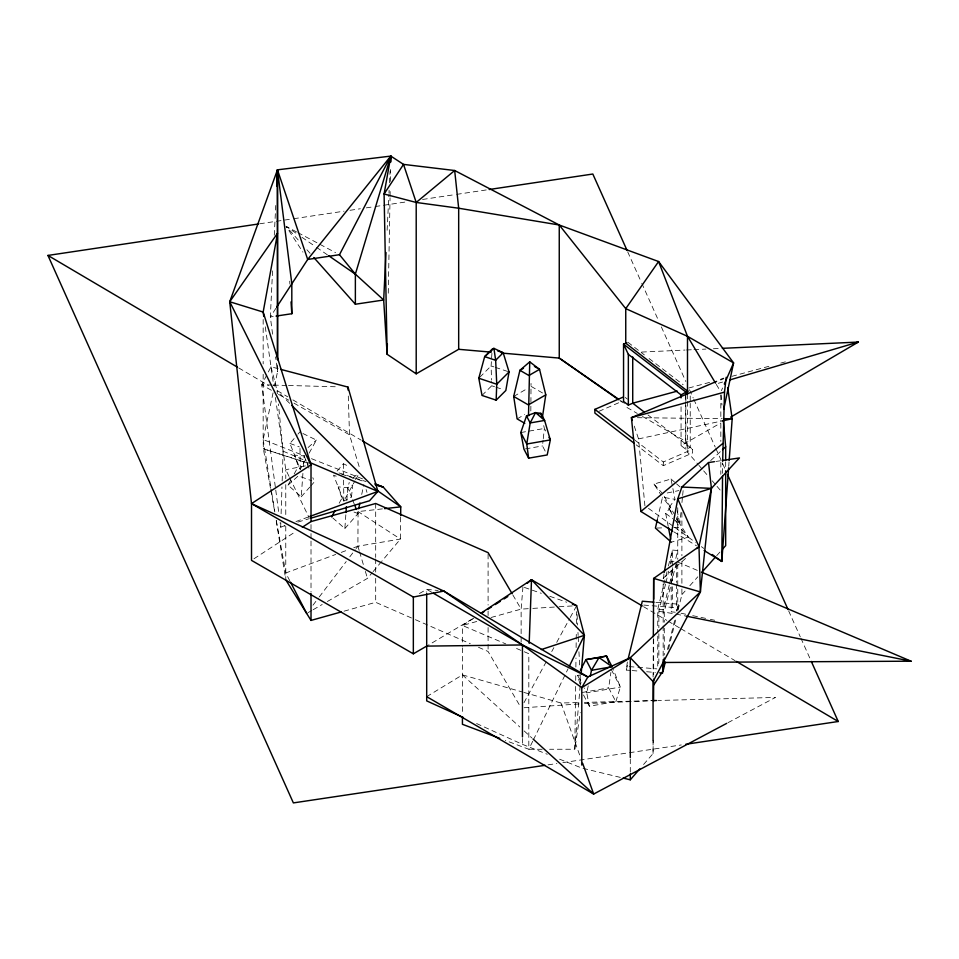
<?xml version="1.0" encoding="UTF-8"?>
<svg xmlns="http://www.w3.org/2000/svg" width="959" height="959" viewBox="0 0 959 959"><rect width="100%" height="100%" fill="white"/><g stroke="black" fill="none" stroke-linecap="round" stroke-linejoin="round"><path stroke-width="0.72" stroke-dasharray="4.79 3.6" d="M359.146 550.406L357.899 546.21L358.067 511.579L383.085 508.809M653.091 677.054L653.319 638.191M643.573 764.503L653.067 753.57L653.187 740.168M722.571 473.314L722.654 462.849M400.658 517.105L400.442 539.066L381.586 561.53M530.818 410.979L530.902 403.751M530.914 402.3L531.034 383.42M575.616 686.44L574.825 749.243L549.591 749.255M575.7 680.458L575.796 672.978M575.868 666.996L575.975 658.018M576.107 647.553L576.323 631.106M576.419 623.626L576.563 611.662M388.275 293.202L390.037 197.818M390.061 196.331L390.205 188.875M390.337 181.431L390.565 169.503M280.831 522.691L280.687 527.162L284.979 525.88M281.107 513.748L281.97 486.92M282.162 480.962L283.109 451.162L278.386 404.003M272.56 270.87L270.33 316.938L272.859 336.189M274.286 235.207L275.736 205.49M387.124 230.268L388.898 194.665M388.97 193.179L389.114 190.218M389.486 182.797L390.073 170.93M491.919 353.296L491.104 365.93L491.535 380.1M290.757 480.171L288.012 485.146L301.246 496.786L303.008 471.984M303.416 466.146L304.135 455.933L294.581 455.117L298.309 466.482L300.239 469.287L305.717 459.373M332.713 517.884L344.856 528.553L345.887 513.952M346.81 500.826L347.733 487.687L349.268 482.449M728.732 466.338L729.056 461.878M521.133 642.062L521.133 609.121L522.943 586.908M580.171 685.625L574.825 749.243L580.255 712.573M580.291 684.151L580.914 676.754M680.962 512.55L679.823 523.986L688.31 537.112L671.312 542.195M681.945 502.54L682.508 496.81M682.652 495.383L683.216 489.665M307.863 465.271L308.151 462.586M351.462 497.038L352.732 484.93L347.733 487.687L338.179 486.872L341.907 498.248L343.837 501.054L351.462 497.038L347.733 487.687M545.18 451.09L542.494 445.935L543.118 440.109M543.274 438.647L544.376 428.457L543.441 424.358M583.504 694.963L589.353 706.22L615.834 701.628L608.677 687.879L610.895 672.391M663.964 573.854L663.16 582.557M588.227 685.829L586.74 692.889L589.353 706.22M270.474 488.239L263.365 448.788L263.162 439.558L273.255 391.931M274.478 386.165L277.535 371.732L277.535 364.288L277.535 371.732L275.581 356.928M361.711 494.46L363.833 484.487M657.359 519.67L662.501 497.206L675.004 499.327L671.012 478.997L654.014 484.079L660.955 494.82M627.354 662.01L626.287 670.077L630.638 670.437M626.287 670.077L628.073 662.849M666.996 571.744L657.742 609.349L657.742 632.832M668.411 565.966L672.331 550.058L677.749 550.502L675.256 560.631M665.57 584.067L658.857 611.303L658.857 627.713M665.918 582.628L668.735 571.168M670.509 564L672.331 550.058L672.331 566.206M669.25 585.014L663.16 609.792L657.742 609.349L658.857 611.303L674.561 613.808M669.562 583.767L673.506 567.752M676.275 563.017L664.275 611.746L664.275 622.187M675.268 612.202L671.204 611.866L672.331 607.311L672.331 586.752M667.452 649.579L675.22 618.052M676.91 611.171L678.624 604.206L655.393 602.3M668.495 649.075L676.323 617.26M678.097 610.068L681.897 594.616L681.897 585.661M615.834 701.628L620.389 687.052L613.209 669.442M721.408 390.649L722.571 388.011M532.736 741.223L528.817 749.267L505.309 740.42M533.396 739.88L568.04 668.831M278.146 368.688L271.013 366.806L261.711 384.775L275.545 488.599M523.986 702.707L546.043 662.058M551.737 651.569L553.87 647.637M556.711 642.386L569.526 618.795M570.233 617.476L576.647 605.68M294.185 473.95L298.309 466.482M309.134 453.163L316.362 440.073L301.09 432.617M339.162 503.223L341.907 498.248M336.201 476.179L333.516 475.184L343.837 501.054L354.902 480.998M355.621 479.692L358.522 474.453M275.892 308.307L270.33 316.938L274.622 316.29M672.259 514.48L668.639 508.066L675.004 499.327M312.97 605.201L318.364 598.116M319.263 596.942L346.211 561.554M349.807 556.831L355.202 549.759M356.101 548.572L357.899 546.21L400.442 539.066L358.067 511.579M668.219 526.383L665.69 513.449L670.449 507.383L662.501 497.206M327.367 601.509L367.453 578.373L372.164 572.751M373.099 571.636L380.639 562.645M299.999 448.404L300.239 469.287L289.918 443.43L297.122 435.11M298.021 434.067L299.819 431.994M337.124 471.037L343.418 463.76L349.783 466.865M301.246 496.786L309.733 487.148M310.68 486.081L314.456 481.79L312.802 477.666M344.856 528.553L358.055 513.556L356.952 510.799M681.897 594.616L685.877 590.169M689.857 585.709L697.816 576.803M716.721 555.657L720.7 551.197M479.812 377.223L491.104 365.93L493.861 366.853M482.017 395.444L491.703 385.77L491.571 381.514M710.679 460.584L720.317 451.725M308.115 447.517L316.362 440.073M288.012 485.146L298.321 475.832L311.771 480.795M352.744 478.349L358.93 472.763M685.541 558.486L663.16 578.265L660.451 578.301M472.296 618.939L427.966 645.371M253.979 558.761L296.139 531.274M473.782 618.243L462.43 625.472L462.43 646.426M426.695 696.654L462.43 674.884L522.439 692.002M681.058 406.82L681.058 445.611L720.281 423.231M513.7 396.439L526.131 389.258M517.117 418.891L524.585 414.576M307.971 612.705L311.855 610.463M313.149 609.72L322.2 604.494M419.407 593.537L426.695 589.341L438.119 590.492M728.049 722.654L775.471 697.445L657.994 700.49M598.884 411.363L621.54 401.533M681.058 445.611L685.853 449.303L690.228 447.397L690.228 403.367M635.002 440.205L663.316 461.974L692.638 449.256L692.638 452.972L663.316 465.69L636.177 444.832M289.81 580.806L285.77 572.979L335.698 554.446M341.248 552.396L348.189 549.819M353.727 547.757L357.899 546.21M284.847 525.628L280.687 527.162L280.088 522.703M295.959 521.54L309.841 516.445M297.877 522.056L309.349 518.651M718.303 383.3L722.595 382.042M344.065 611.171L375.688 602.324L414.072 619.106M476.755 621.48L462.43 625.472L505.789 643.909M491.068 617.488L521.133 609.121L531.358 608.486M688.766 388.011L710.331 382.173M731.885 376.336L770.688 365.823M780.746 363.089L786.5 361.543M644.916 505.765L638.55 438.898L720.485 421.289M667.2 492.986L678.852 490.576M305.406 465.894L285.77 469.682L285.77 478.613M520.797 432.545L544.376 428.457L545.695 430.999M525.376 448.908L542.494 445.935M579.919 683.935L577.642 675.4L580.567 674.896M582.209 692.47L608.677 687.879M259.673 223.795L292.255 218.928M293.73 218.712L344.077 211.184M349.999 210.297L360.356 208.75M366.278 207.863L373.686 206.76M375.161 206.545L406.256 201.893M422.547 199.46L455.117 194.593M456.604 194.377L487.687 189.726M715.894 461.447L720.305 460.788M548.033 764.862L556.915 763.532M562.837 762.645L627.989 752.911M629.464 752.695L681.286 744.951M524.082 707.742L580.087 703.882M532.82 608.39L557.659 606.855M559.109 606.759L575.184 605.764M641.691 352.061L685.026 350.059M686.512 349.987L692.494 349.711M693.98 349.639L705.944 349.088M713.412 348.752L720.88 348.405M584.499 703.642L653.535 700.609L584.379 702.396M656.843 528.049L663.916 527.81M673.841 527.486L679.499 527.294L688.31 537.112M523.866 692.41L561.003 703.007L579.955 702.515M542.171 749.267L528.817 749.267L528.817 653.702L513.916 647.361M637.351 417.692L721.815 418.651M272.128 385.05L261.711 384.775L272.044 390.661M273.615 385.098L287.005 385.458M288.503 385.494L337.592 386.813M673.913 561.351L671.204 561.135L671.204 564.12M643.765 605.069L678.624 607.922L678.624 604.206M629.188 666.601L636.452 667.188M637.903 667.308L656.783 668.855M632.101 670.557L639.353 671.156M646.618 671.744L655.333 672.463M676.035 614.096L686.308 616.158M681.022 613.233L686.884 614.455M692.746 615.678L708.857 619.034M710.319 619.334L714.719 620.257M620.305 777.389L581.789 768.051L556.951 758.125M307.599 462.909L263.365 448.788L307.491 463.125M338.983 472.931L366.098 481.586M341.656 474.226L364.432 481.634M495.24 367.321L507.683 371.457M491.703 385.77L494.532 386.705M495.947 387.172L503.007 389.534M524.357 587.411L541.32 593.333M549.795 596.294L566.745 602.228M289.918 443.43L299.328 446.906M354.015 512.07L358.055 513.556M263.162 374.322L263.162 439.558L304.554 455.933M311.459 458.666L362.514 478.865M476.599 723.542L522.451 744.352L547.289 754.265M697.313 570.365L676.622 561.578L676.622 582.473M283.109 451.162L306.46 461.087M415.439 619.706L470.282 643.693M478.505 647.289L488.095 651.485L520.389 706.663M296.547 231.91L286.142 226.384L302.912 252.109M297.853 232.605L318.664 243.658M319.958 244.353L335.578 252.637M278.506 394.341L288.827 400.227M293.993 403.164L349.508 434.811L360.152 469.898M626.946 407.467L637.279 413.437M642.446 416.422L686.332 441.763L687.495 452.073L697.972 464.252M531.106 386.381L543.333 393.442M431.862 592.338L426.695 589.341L426.695 592.326M238.755 367.956L268.4 385.446M277.427 390.769L287.748 396.846M292.903 399.891L361.231 440.181M643.561 606.687L666.769 620.377M668.063 621.132L679.655 627.977M680.95 628.744L735.097 660.679M673.781 531.789L696.534 545.839M295.863 233.085L286.142 226.384L299.987 241.956M301.929 237.281L315.283 246.487M316.506 247.326L327.439 254.866M620.821 400.778L624.513 403.331M619.898 400.586L622.319 402.277M648.512 508.378L673.745 526.647M674.956 527.522L695.383 542.314M701.389 546.666L703.798 548.404M665.69 513.449L672.762 518.723M673.937 519.598L679.823 523.986L677.27 510.931M627.929 342.267L644.388 354.914M649.087 358.534L683.168 384.727M625.268 397.47L627.402 399.112M647.948 414.911L692.638 449.256M671.012 478.997L675.448 482.88M676.563 483.851L682.101 488.694M462.43 674.884L519.778 726.958M524.189 730.962L531.909 737.974M289.666 403.331L277.055 390.745L277.355 393.693M654.014 484.079L662.825 493.897M306.904 249.736L310.86 254.183M698.919 465.355L702.731 469.778M703.678 470.881L708.449 476.419M712.261 480.843L716.061 485.278M717.02 486.381L720.832 490.804M668.639 508.066L672.942 514.192M676.383 519.095L679.823 523.986L674.776 515.043M716.277 384.379L720.077 390.709M512.873 595L521.133 609.121M664.215 496.354L674.057 513.772M675.879 520.881L679.499 527.294M611.303 669.574L620.389 687.052L586.74 692.889L584.139 687.891M577.642 675.4L581.538 682.892M289.007 476.335L285.77 469.682L275.413 397.494M289.654 477.666L309.074 517.584M627.701 251.845L641.163 281.874M641.775 283.241L658.917 321.469M661.362 326.935L685.841 381.538M689.509 389.738L693.189 397.925M693.801 399.292L715.222 447.074M715.834 448.44L725.627 470.282M788.658 610.907L800.286 636.848M800.897 638.214L810.691 660.056M352.564 499.783L354.207 503.919M304.135 455.933L309.505 469.407M561.003 703.007L580.099 756.231M634.271 426.132L638.55 438.898M366.122 489.558L366.973 492.363M359.553 551.809L363.713 565.786M365.367 571.384L367.453 578.373M271.013 366.806L276.707 389.342M270.75 489.701L274.694 511.615M276.276 520.377L285.77 572.979M263.162 439.558L271.481 491.248M271.721 492.722L274.813 511.926M276.24 520.785L285.53 578.385M265.271 326.791L273.723 385.71M275.748 490.073L278.901 513.808M721.084 394.88L721.983 405.046M289.702 281.155L289.894 284.116M577.09 614.599L577.606 625.004M577.977 632.437L578.133 635.409M578.205 636.896L578.505 642.842M578.948 651.76L579.775 668.099M580.147 675.532L580.591 684.45M348.297 396.043L349.508 434.811M343.418 463.76L343.538 474.202M343.598 480.171L343.837 501.054M725.675 461.77L725.675 469.263M720.832 394.964L720.832 421.924M720.832 423.422L720.832 441.392M720.832 462.358L720.832 474.333M690.228 396.019L690.228 401.893M687.495 394.077L687.495 400.023M687.495 401.509L687.495 452.073M685.853 396.451L685.853 403.787M685.853 405.261L685.853 449.303M685.433 394.473L685.433 400.442M685.433 401.941L685.433 443.717M681.897 512.442L681.897 555.776M681.897 561.746L681.897 584.163M677.749 507.719L677.749 559.313M677.749 563.892L677.749 609.984M676.622 583.959L676.622 610.823M672.331 567.668L672.331 580.89M671.204 570.09L671.204 611.866M664.275 628.157L664.275 655.021M663.316 461.974L663.316 465.69M663.16 583.995L663.16 657.383M658.857 633.683L658.857 662.034L657.742 666.601L657.742 634.307M653.678 639.138L653.678 674.68M653.067 740.336L653.067 753.57M630.291 758.965L630.291 772.367M522.451 738.418L522.451 744.352M488.095 554.158L488.095 605.069M488.095 611.063L488.095 615.546M488.095 627.534L488.095 651.485M462.43 647.924L462.43 713.82M375.688 503.487L375.688 557.395M375.688 558.893L375.688 572.367M375.688 578.361L375.688 602.324M311.016 524.573L311.016 532.065M311.016 533.564L311.016 539.545M311.016 541.044L311.016 591.955M285.77 484.571L285.77 517.321M285.77 526.263L285.77 579.859M263.162 319.467L263.162 363.941"/><path stroke-width="1.44" d="M653.331 636.692L653.678 578.409L698.979 546.63L711.41 488.371L708.545 462.55L714.431 461.675M653.535 701.437L653.678 679.128M722.547 476.299L721.815 561.459L704.122 550.526M722.666 461.363L724.513 392.123L726.203 377.307M400.67 515.642L400.754 506.855L383.216 487.052L374.933 483.78M387.352 343.873L387.148 354.315L416.206 373.818L458.678 349.304L491.224 352.145M390.697 162.047L390.781 157.576M529.188 643.345L531.502 579.739L576.647 605.68L584.391 635.326L581.166 673.793M496.151 400.155L496.75 384.235L495.659 360.284L493.921 348.369L492.195 349.088L484.667 356.616L478.793 378.242L482.017 395.444L496.151 400.155L505.837 390.481L509.061 371.924L503.187 352.744L493.921 348.369L484.667 356.616L495.659 360.284L503.187 352.744L497.697 350.922M276.672 186.166L277.463 169.827L390.804 156.089L403.511 164.385L454.674 170.51L559.253 225.005L658.593 261.531L733.587 362.922L723.685 409.409M386.021 252.529L383.672 299.999L387.148 354.315L384.091 194.006L390.804 156.089L307.695 259.457L276.695 307.072M390.517 162.023L390.804 156.089L339.474 254.71L307.695 259.457L277.463 169.827L229.728 301.749L251.51 503.619L251.51 560.38L413.341 653.81L426.695 646.102L522.451 644.951L587.855 676.946L630.291 657.718L700.382 591.955L711.41 488.371L739.437 457.934L723.254 460.356M542.35 417.644L545.779 394.856L539.557 369.347L529.74 361.843L528.517 415.223M345.983 512.502L346.391 506.664M728.624 467.824L721.815 561.459L717.008 557.97M729.164 460.392L732.185 418.771L727.701 387.676M664.239 572.379L677.749 498.872L681.897 487.04L708.545 462.55M590.312 675.951L591.499 670.305L599.015 657.586L606.532 656.04L612.094 666.733L591.499 670.305L585.937 659.612L606.532 656.04L608.917 662.801M358.666 508.726L359.889 503.019M657.359 519.67L655.417 528.097L671.312 542.195M524.813 423.327L517.117 418.891L513.7 396.439L519.922 370.306L529.74 361.843M628.073 659.121L642.314 601.221L653.93 602.18M664.275 658.006L662.585 673.062L659.684 672.822M653.678 685.05L663.16 670.761L665.294 662.082M328.649 255.705L355.369 274.142L383.672 299.999L355.369 304.231L355.369 274.142L390.804 156.089M520.797 432.545L526.527 415.918L535.566 412.598L540.96 413.413L544.604 420.438L550.334 439.929L547.181 454.962L528.637 458.174L523.95 449.148L520.797 432.545L526.755 444.017L528.637 458.174M724.309 384.056L733.587 362.922L687.495 336.309L625.747 308.642L559.253 225.005L458.678 208.223L416.206 202.457L384.091 194.006L403.511 164.385L416.206 202.457L416.206 373.818M569.358 666.157L584.391 635.326L531.502 579.739L480.938 613.221M580.411 670.137L585.937 659.612L599.015 657.586L612.094 666.733M653.067 740.336L653.067 681.537L700.382 591.955L698.979 546.63L677.749 498.872L711.41 488.371L681.897 487.04M331.61 516.913L335.039 510.691M302.337 527.234L311.016 521.576L311.016 464.815L229.728 301.749L277.535 233.253L277.463 169.827L291.812 283.636L291.812 313.725L276.048 316.086M623.158 778.085L630.291 779.811L639.785 768.878M280.987 369.443L348.009 387.1L377.894 491.428L369.527 500.778L310.776 518.22M702.791 571.24L715.726 556.759M722.69 548.968L725.675 545.635L725.675 470.761M509.061 371.924L496.75 384.235L478.793 378.242M722.463 449.747L725.675 446.798L723.386 420.941M696.737 548.608L698.979 546.63M527.222 583.324L531.502 579.739M416.206 202.457L454.674 170.51L458.678 208.223L458.678 349.304M672.511 531.01L640.9 511.483L722.822 443.43M581.789 765.066L581.789 687.639L587.855 676.946L443.825 591.08L413.341 597.049L251.51 503.619L311.016 464.815L263.162 312.059L277.535 233.253L277.535 359.817L277.463 169.827M481.346 613.424L483.863 611.818M487.651 609.409L491.428 606.999M495.216 604.578L500.25 601.365M504.038 598.955L507.814 596.546M653.067 681.537L630.291 657.718L581.789 687.639L522.451 644.951L443.825 591.08L251.51 503.619M681.058 397.865L681.058 394.88L688.035 391.104M730.602 417.165L858.353 342.063L722.379 348.333M523.47 368.256L519.922 370.306L528.9 375.496L539.557 369.347L534.427 366.386M545.779 394.856L528.361 404.902L513.7 396.439M726.73 723.35L593.669 794.052L426.695 696.654M626.838 342.747L623.554 344.173L623.554 401.413L628.349 405.106L632.724 403.2L677.27 391.128M633.827 443.022L594.88 413.089L594.88 409.373L622.87 397.23M716.589 381.394L631.418 417.633L640.9 511.483M720.712 379.644L723.458 378.469M309.841 516.445L377.894 491.428L291.764 405.429M541.32 649.567L584.391 635.326M729.739 379.944L858.353 342.063L855.488 342.842M311.016 521.576L375.688 503.487L488.095 552.66L512.13 593.717M285.77 579.859L311.016 620.413L341.188 611.974M724.513 392.123L631.418 417.633L632.377 420.462M721.947 420.977L732.185 418.771L723.29 418.675M529.416 415.415L526.527 415.918L530.171 422.943L526.755 444.017L550.334 439.929L549.016 437.376M538.071 413.916L540.96 413.413L541.571 416.158M545.072 765.306L293.37 802.911L47.95 255.43L258.199 224.022M489.174 189.51L592.818 174.023L627.09 250.479M685.733 744.28L838.238 721.504L811.302 661.422M384.559 508.642L400.754 506.855L376.539 490.037M653.535 700.609L656.507 700.526M664.275 662.477L911.05 661.195L701.449 572.127M501.569 353.044L559.253 358.091L618.351 399.064M440.972 590.78L443.825 591.08M686.308 616.158L911.05 661.195L905.188 659.972M375.173 484.727L383.216 487.052L376.084 484.774M700.382 591.955L653.678 578.409L653.678 599.147M229.728 301.749L263.162 312.059L263.797 316.482M572.403 604.194L576.647 605.68M499.771 738.346L462.43 724.297L462.43 716.817M309.206 462.25L377.894 491.428M463.113 717.416L426.695 700.885L426.695 593.813M433.156 593.094L522.451 644.951L522.451 736.932M47.95 255.43L237.46 367.201M362.514 440.948L642.278 605.932M736.38 661.434L838.238 721.504M618.675 399.735L559.253 358.091L559.253 225.005M712.201 554.494L714.611 556.232M685.853 394.988L685.853 392.051L623.554 344.173L628.349 354.362L681.058 394.88M644.436 412.202L632.724 403.2L632.724 356.94M594.88 409.373L633.827 439.294M687.495 391.104L625.747 343.214L625.747 308.642L658.593 261.531L687.495 336.309L715.522 383.121M533.012 738.981L593.669 794.052L582.616 763.244M313.833 257.527L355.369 304.231M339.474 254.71L355.369 274.142M290.493 582.113L306.676 613.448M727.461 474.381L788.046 609.54M354.758 505.297L356.4 509.421M668.495 527.822L670.749 539.318M291.045 301.881L291.812 313.725M348.009 387.1L348.105 390.085M725.675 446.798L725.675 460.272M687.495 336.309L687.495 394.077M663.16 659.696L663.16 670.761M630.291 657.718L630.291 757.478M630.291 773.853L630.291 779.811M628.349 354.362L628.349 405.106M413.341 597.049L413.341 653.81M311.016 593.453L311.016 620.413M535.566 412.598L530.171 422.943L544.604 420.438L535.566 412.598"/></g></svg>
